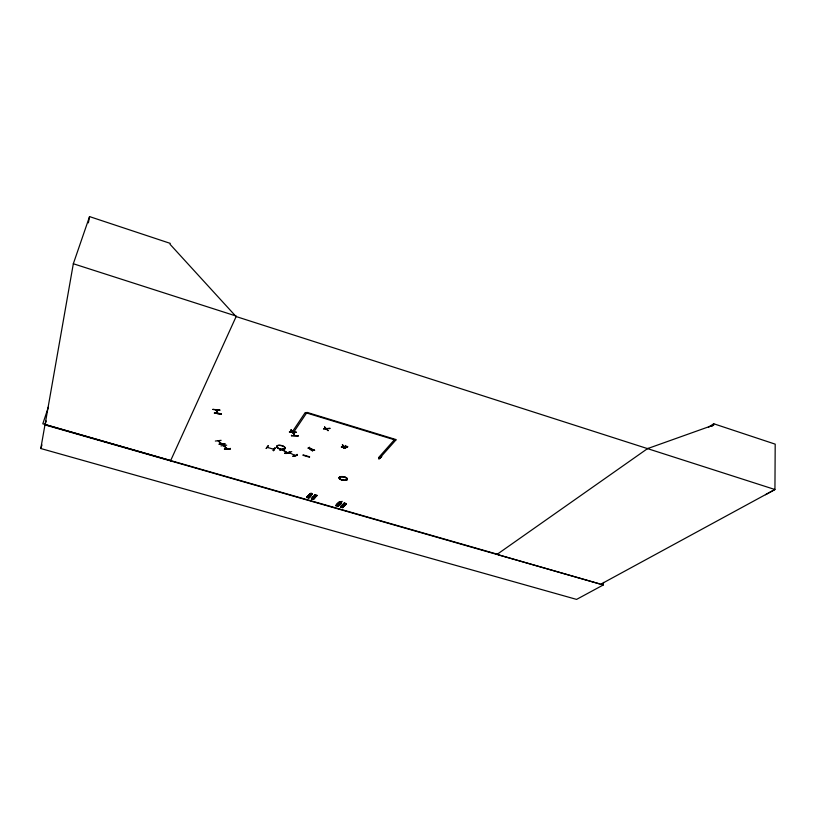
<?xml version="1.0" encoding="UTF-8"?>
<svg xmlns="http://www.w3.org/2000/svg" width="816" height="816" viewBox="0 0 816 816"><rect width="100%" height="100%" fill="white"/><g stroke="black" fill="none" stroke-linecap="round" stroke-linejoin="round"><path stroke-width="1.22" d="M711.562 426.442L713.663 425.024L713.704 423.749L775.2 444.149L774.935 489.518L765.51 494.71M291.547 435.744L291.506 435.214M291.547 435.734L298.289 436.03L298.258 435.509M298.217 435.856L291.434 435.56M46.247 420.985L44.951 424.891L40.8 448.525L576.575 599.403L603.33 584.939L603.534 582.41M214.455 413.263C225.369 413.284 222.207 415.426 214.455 412.753M221.432 414.018L214.363 413.11M600.841 584.174L774.935 489.518L236.038 316.516L170.003 244.239L170.269 243.382L89.556 216.597L73.328 263.752L45.064 424.565L497.291 554.217M381.347 456.134L381.653 456.593L379.001 458.704M88.383 222.86L89.556 216.597M341.394 446.852C340.945 447.8 348.473 447.994 347.636 446.403M343.628 448.086L345.79 445.434M342.659 445.026L345.566 448.025M345.494 448.372L342.373 444.72M323.524 428.981L329.99 428.216M329.919 428.573L323.626 428.726M324.574 426.85L328.205 430.664M303.124 454.879L309.652 456.827M309.499 447.209C308.162 447.841 312.273 451.809 312.793 450.452M287.283 452.656L282.448 449.708M308.132 447.974L314.701 450.238L308.111 448.208M293.026 455.971C292.75 457.164 298.248 455.399 297.157 454.349M291.118 429.685C289.588 430.195 294.076 434.54 294.596 433.092M287.63 453.227L291.751 451.595M296.228 432.327L289.323 431.96L296.3 432.092M289.67 451.738C290.649 452.88 284.631 454.318 284.866 452.982M279.949 450.248L284.845 448.759M280.041 450.014L284.529 448.902M274.961 447.658L273.513 450.677L273.227 450.228M266.24 448.463L268.352 445.679M230.357 448.372C230.887 450.371 216.444 448.525 230.479 448.861M224.828 443.547L224.951 444.057L219.157 444.006M224.706 448.81L230.326 448.708M220.942 445.893L226.705 445.189M215.342 441.048L221.136 440.324M219.841 410.315L212.731 409.387L219.932 409.958M309.529 457.225L302.991 455.287M40.8 448.525L41.983 444.934M48.368 407.123L42.809 423.81L170.656 460.571M170.544 460.836L236.344 316.108L73.328 263.752M312.681 450.748L309.091 447.576M218.005 413.477L216.301 410.285M266.2 448.494L267.944 445.883M268.036 447.586L267.413 447.392L273.982 449.33M273.401 449.024L273.921 449.31M273.156 450.565L275.227 448.055L273.523 450.656M343.505 448.361L345.719 445.791M345.27 447.362L344.607 447.178L345.29 447.239M222.023 444.077L218.341 440.915M308.948 497.862C312.65 496.271 313.834 488.58 306.796 497.342C318.138 485.306 300.104 506.134 310.61 493.445M309.08 497.995L306.765 497.311L310.61 493.537M311.916 494.006C305.51 502.207 309.152 494.833 312.355 494.139M315.415 495.006C308.632 500.677 311.488 500.81 314.945 494.7L317.087 495.496L313.334 499.219M315.16 494.935L311.732 498.749L315.343 494.894M316.802 495.424L313.375 499.229M317.077 495.496C313.13 495.526 314.792 501.585 311.467 498.668M313.477 499.259L316.965 495.292M394.393 439.773L378.563 457.643L379.838 458.021L396.199 439.63L306.989 412.386L293.689 432.154L292.363 431.756L305.225 412.549L395.719 440.171M380.042 457.664L379.45 457.664M378.94 459.051L381.643 456.552M336.059 505.736L339.956 502.085M336.182 505.767L339.864 501.881M337.385 506.124C347.381 495.761 338.701 505.175 337.691 506.216C345.658 502.085 338.589 499.219 335.794 505.655L339.986 502.085M337.538 506.083L341.078 502.248M341.465 502.36L337.579 506.093M341.455 502.421L337.926 506.195M340.996 507.052C352.267 495.312 332.673 514.876 344.148 503.115C350.125 503.237 340.323 507.96 342.71 507.654M344.352 503.339L340.435 506.981M342.281 507.532L346.259 503.911M342.414 507.562L346.137 503.707L342.2 507.409M342.598 507.542L346.147 503.788M497.015 554.411L647.986 448.3M708.431 427.309L713.704 423.749M218.107 440.905L221.809 444.118M344.015 503.248L344.658 503.431M307.479 497.515L306.959 497.209M294.474 435.387L292.669 432.307L294.698 435.336M293.434 431.797L292.811 431.633M326.237 429.032L325.564 429.083M311.018 449.106L311.702 449.075M294.443 433.408L290.965 429.991L294.515 433.449M343.852 446.668L343.434 446.852M290.088 453.064L289.823 452.778M294.341 455.226L295.086 455.481L289.629 452.849M293.25 456.43L297.381 454.828L293.015 456.246M216.199 410.009L217.576 413.11M647.537 448.616L713.663 425.024M289.67 452.074L284.794 453.319L289.864 452.207M293.423 431.776L292.913 431.797M343.271 446.689L343.791 446.648M343.842 446.811L343.271 446.831M345.596 503.727L342.067 507.47L345.984 503.839M338.079 506.328L341.333 502.493M340.588 506.95L341.129 507.185M314.935 494.771L315.323 494.884M219.076 444.343L224.951 444.026M311.284 449.239L311.539 449.045M341.374 447.199L347.749 446.893L341.506 447.362M287.069 452.717L282.356 449.82M227.276 448.892L223.727 445.791L227.501 448.882M498.229 554.768L599.505 583.889M44.951 424.891L603.33 584.939M343.781 503.503L345.78 504.084M309.876 493.731L311.896 494.323M314.609 495.098L316.628 495.689M339.119 502.156L341.108 502.748M337.589 503.809L339.578 504.39M342.241 505.145L344.23 505.726M308.448 495.424L310.468 496.016M313.171 496.781L315.18 497.372M337.232 504.186L339.221 504.767M341.884 505.522L343.862 506.104M308.122 495.822L310.141 496.403M312.834 497.168L314.843 497.76M336.926 504.533L338.905 505.114M341.567 505.869L343.546 506.44M307.836 496.169L309.845 496.75M312.538 497.515L314.548 498.107M336.569 504.91L338.558 505.492M341.21 506.246L343.189 506.828M307.499 496.556L309.519 497.148M312.202 497.913L314.211 498.494M336.335 505.165L338.314 505.747M340.976 506.501L342.955 507.073M307.285 496.822L309.295 497.403M311.987 498.168L313.987 498.749M335.978 505.543L337.967 506.124M342.598 507.45L340.619 506.879L344.617 503.421M379.471 457.654L380.154 457.725M324.564 427.145L327.92 430.624M342.404 445.016L345.556 448.31M309.356 447.515L312.722 450.799M340.15 479.216A4.182 1.724 10.9 0 0 347.126 479.696A4.182 1.724 10.9 0 0 342.332 476.687A4.182 1.724 10.9 0 0 340.15 479.216A4.172 1.714 10.9 0 0 347.116 479.706A4.172 1.714 10.9 0 0 342.332 476.707A4.172 1.714 10.9 0 0 340.16 479.237M340.18 479.084A4.192 1.724 10.9 0 0 347.167 479.553A4.192 1.724 10.9 0 0 342.353 476.544A4.192 1.724 10.9 0 0 340.18 479.084M277.899 448.198A4.335 1.836 12.5 0 0 285.008 448.637A4.335 1.836 12.5 0 0 279.786 445.403A4.335 1.836 12.5 0 0 277.899 448.198M277.909 448.045A4.366 1.846 12.5 0 0 285.07 448.484A4.366 1.846 12.5 0 0 279.817 445.23A4.366 1.846 12.5 0 0 277.909 448.045"/></g></svg>
